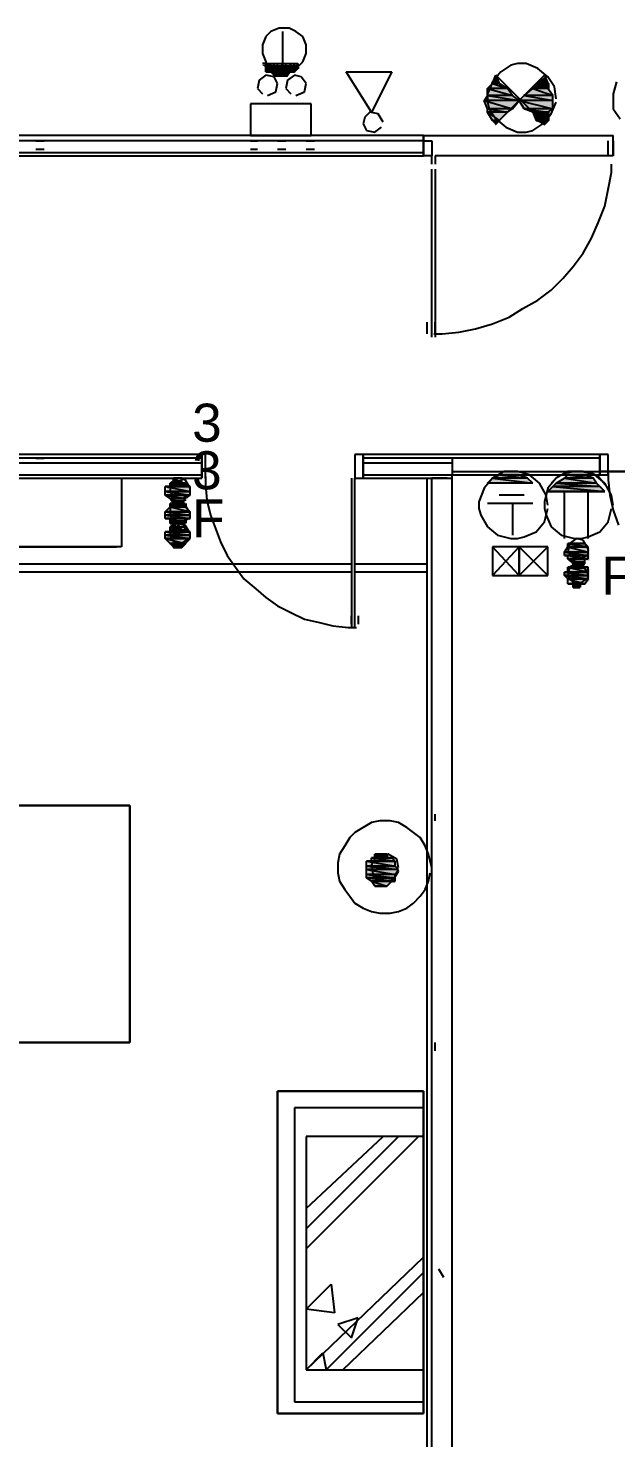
# Model space of a CAD drawing. Header units: millimetres. Extents: x 5 to 415, y 48 to 251.
# Drawn here: x 346.28 to 352.45, y 93.14 to 107.95 of the extents above; entities that cross this region are included whole.
import ezdxf

# ---------------------------------------------------------------- set-up
doc = ezdxf.new("R2010")
doc.units = ezdxf.units.MM
for name, color, linetype in [('H', 7, 'Continuous'), ('P', 7, 'Continuous'), ('T', 7, 'Continuous')]:
    doc.layers.add(name, color=color, linetype=linetype)

msp = doc.modelspace()

# ---------------------------------------------------------------- hatches: boundary and pattern name
at = {"layer": 'H', "linetype": 'Continuous'}
for points in [[(348.791, 107.527), (348.738, 107.562), (348.791, 107.562), (348.791, 107.527)], [(348.791, 107.491), (348.791, 107.562), (348.827, 107.562), (348.827, 107.491), (348.791, 107.491)], [(348.827, 107.491), (348.827, 107.562), (348.862, 107.562), (348.862, 107.438), (348.827, 107.491)], [(348.862, 107.438), (348.862, 107.562), (348.915, 107.562), (348.915, 107.438), (348.862, 107.438)], [(348.915, 107.438), (348.915, 107.562), (348.95, 107.562), (348.95, 107.438), (348.915, 107.438)], [(348.95, 107.438), (348.95, 107.562), (349.003, 107.562), (349.003, 107.438), (348.95, 107.438)], [(349.003, 107.438), (349.003, 107.562), (349.038, 107.562), (349.038, 107.491), (349.003, 107.438)], [(349.038, 107.491), (349.038, 107.562), (349.074, 107.562), (349.074, 107.491), (349.038, 107.491)], [(349.074, 107.491), (349.074, 107.562), (349.127, 107.562), (349.127, 107.527), (349.074, 107.491)], [(351.12, 107.315), (351.155, 107.368), (351.243, 107.368), (351.331, 107.315), (351.12, 107.315)], [(351.155, 107.368), (351.19, 107.438), (351.243, 107.368), (351.155, 107.368)], [(351.578, 107.315), (351.614, 107.368), (351.755, 107.368), (351.755, 107.315), (351.578, 107.315)], [(351.614, 107.368), (351.702, 107.438), (351.755, 107.368), (351.614, 107.368)], [(351.067, 107.192), (351.12, 107.227), (351.367, 107.227), (351.455, 107.192), (351.067, 107.192)], [(351.12, 107.227), (351.12, 107.315), (351.331, 107.315), (351.367, 107.227), (351.12, 107.227)], [(351.455, 107.192), (351.49, 107.227), (351.79, 107.227), (351.79, 107.192), (351.455, 107.192)], [(351.49, 107.227), (351.578, 107.315), (351.755, 107.315), (351.79, 107.227), (351.49, 107.227)], [(351.12, 107.103), (351.067, 107.192), (351.455, 107.192), (351.367, 107.103), (351.12, 107.103)], [(351.12, 107.068), (351.12, 107.103), (351.367, 107.103), (351.331, 107.068), (351.12, 107.068)], [(351.155, 106.98), (351.12, 107.068), (351.331, 107.068), (351.243, 106.98), (351.155, 106.98)], [(351.49, 107.103), (351.455, 107.192), (351.79, 107.192), (351.79, 107.103), (351.49, 107.103)], [(351.578, 107.068), (351.49, 107.103), (351.79, 107.103), (351.755, 107.068), (351.578, 107.068)], [(351.702, 106.927), (351.614, 106.98), (351.578, 107.068), (351.755, 106.98), (351.702, 106.927)], [(351.755, 106.98), (351.578, 107.068), (351.755, 107.068), (351.755, 106.98)], [(351.19, 106.927), (351.155, 106.98), (351.243, 106.98), (351.19, 106.927)], [(351.155, 103.205), (351.243, 103.258), (351.455, 103.258), (351.543, 103.205), (351.155, 103.205)], [(351.913, 103.205), (351.966, 103.258), (352.125, 103.258), (352.213, 103.205), (351.913, 103.205)], [(347.733, 103.082), (347.733, 103.135), (347.98, 103.135), (347.98, 103.082), (347.733, 103.082)], [(347.733, 103.046), (347.733, 103.082), (347.98, 103.082), (347.98, 103.046), (347.733, 103.046)], [(347.768, 103.135), (347.768, 103.17), (347.945, 103.17), (347.945, 103.135), (347.768, 103.135)], [(347.804, 103.17), (347.804, 103.205), (347.892, 103.205), (347.892, 103.17), (347.804, 103.17)], [(351.12, 103.17), (351.155, 103.205), (351.543, 103.205), (351.578, 103.17), (351.12, 103.17)], [(351.755, 103.082), (351.79, 103.135), (352.302, 103.135), (352.337, 103.082), (351.755, 103.082)], [(351.79, 103.135), (351.825, 103.17), (352.249, 103.17), (352.302, 103.135), (351.79, 103.135)], [(351.825, 103.17), (351.913, 103.205), (352.213, 103.205), (352.249, 103.17), (351.825, 103.17)], [(347.768, 102.993), (347.733, 103.046), (347.98, 103.046), (347.945, 102.993), (347.768, 102.993)], [(347.733, 102.87), (347.768, 102.923), (347.945, 102.923), (347.98, 102.87), (347.733, 102.87)], [(347.804, 102.958), (347.768, 102.993), (347.945, 102.993), (347.892, 102.958), (347.804, 102.958)], [(347.768, 102.923), (347.768, 102.958), (347.945, 102.958), (347.945, 102.923), (347.768, 102.923)], [(347.733, 102.835), (347.733, 102.87), (347.98, 102.87), (347.98, 102.835), (347.733, 102.835)], [(347.733, 102.782), (347.733, 102.835), (347.98, 102.835), (347.98, 102.782), (347.733, 102.782)], [(347.768, 102.747), (347.768, 102.782), (347.945, 102.782), (347.945, 102.747), (347.768, 102.747)], [(347.733, 102.623), (347.733, 102.658), (347.98, 102.658), (347.98, 102.623), (347.733, 102.623)], [(347.733, 102.57), (347.733, 102.623), (347.98, 102.623), (347.98, 102.57), (347.733, 102.57)], [(347.768, 102.658), (347.768, 102.694), (347.945, 102.694), (347.945, 102.658), (347.768, 102.658)], [(347.804, 102.694), (347.857, 102.747), (347.892, 102.694), (347.804, 102.694)], [(347.768, 102.535), (347.733, 102.57), (347.98, 102.57), (347.945, 102.535), (347.768, 102.535)], [(347.804, 102.482), (347.768, 102.535), (347.945, 102.535), (347.892, 102.482), (347.804, 102.482)], [(351.913, 102.447), (351.966, 102.482), (352.178, 102.482), (352.178, 102.447), (351.913, 102.447)], [(351.966, 102.482), (351.966, 102.535), (352.125, 102.535), (352.178, 102.482), (351.966, 102.482)], [(351.913, 102.411), (351.913, 102.447), (352.178, 102.447), (352.178, 102.411), (351.913, 102.411)], [(351.966, 102.358), (351.966, 102.411), (352.178, 102.411), (352.178, 102.358), (351.966, 102.358)], [(352.002, 102.323), (351.966, 102.358), (352.125, 102.358), (352.125, 102.323), (352.002, 102.323)], [(351.913, 102.2), (351.913, 102.235), (352.178, 102.235), (352.178, 102.2), (351.913, 102.2)], [(351.966, 102.147), (351.913, 102.2), (352.178, 102.2), (352.178, 102.147), (351.966, 102.147)], [(351.966, 102.235), (351.966, 102.27), (352.178, 102.27), (352.178, 102.235), (351.966, 102.235)], [(352.002, 102.27), (352.002, 102.323), (352.09, 102.323), (352.125, 102.27), (352.002, 102.27)], [(351.966, 102.112), (351.966, 102.147), (352.178, 102.147), (352.125, 102.112), (351.966, 102.112)], [(352.002, 102.076), (352.002, 102.112), (352.09, 102.112), (352.09, 102.076), (352.002, 102.076)], [(349.885, 99.183), (349.885, 99.236), (350.097, 99.236), (350.132, 99.183), (349.885, 99.183)], [(349.92, 99.236), (349.92, 99.272), (350.061, 99.272), (350.061, 99.236), (349.92, 99.236)], [(349.85, 99.148), (349.85, 99.183), (350.132, 99.183), (350.132, 99.148), (349.85, 99.148)], [(349.85, 99.095), (349.85, 99.148), (350.132, 99.148), (350.185, 99.095), (349.85, 99.095)], [(349.85, 99.06), (349.85, 99.095), (350.185, 99.095), (350.132, 99.06), (349.85, 99.06)], [(349.85, 99.025), (349.85, 99.06), (350.132, 99.06), (350.132, 99.025), (349.85, 99.025)], [(349.885, 98.972), (349.85, 99.025), (350.132, 99.025), (350.132, 98.972), (349.885, 98.972)], [(349.92, 98.937), (349.885, 98.972), (350.097, 98.972), (350.061, 98.937), (349.92, 98.937)]]:
    msp.add_hatch(color=256, dxfattribs=at).paths.add_polyline_path(points)

# ---------------------------------------------------------------- linework, layer by layer
at = {"layer": 'P'}
for points in [[(348.774, 107.862), (348.738, 107.774)], [(348.774, 107.862), (348.738, 107.774)], [(348.827, 107.915), (348.774, 107.862)], [(348.827, 107.915), (348.774, 107.862)], [(348.915, 107.95), (348.827, 107.915)], [(348.915, 107.95), (348.827, 107.915)], [(349.021, 107.95), (348.915, 107.95)], [(349.021, 107.95), (348.915, 107.95)], [(348.95, 107.915), (348.95, 107.456)], [(349.091, 107.915), (349.021, 107.95)], [(349.091, 107.915), (349.021, 107.95)], [(349.162, 107.862), (349.091, 107.915)], [(349.162, 107.862), (349.091, 107.915)], [(349.197, 107.774), (349.162, 107.862)], [(349.197, 107.774), (349.162, 107.862)], [(348.738, 107.774), (348.738, 107.685)], [(348.738, 107.774), (348.738, 107.685)], [(348.738, 107.685), (348.774, 107.597)], [(348.738, 107.685), (348.774, 107.597)], [(349.162, 107.597), (349.197, 107.685)], [(349.162, 107.597), (349.197, 107.685)], [(349.197, 107.685), (349.197, 107.774)], [(349.197, 107.685), (349.197, 107.774)], [(348.774, 107.58), (348.738, 107.58)], [(348.738, 107.58), (348.774, 107.58)], [(348.774, 107.597), (348.827, 107.527)], [(348.774, 107.597), (348.827, 107.527)], [(348.827, 107.58), (348.774, 107.491)], [(348.827, 107.58), (348.774, 107.491)], [(348.774, 107.491), (348.774, 107.58)], [(348.774, 107.58), (348.827, 107.58)], [(348.774, 107.491), (348.774, 107.58)], [(348.774, 107.58), (348.774, 107.491)], [(348.774, 107.527), (348.774, 107.527)], [(348.774, 107.527), (348.774, 107.527)], [(348.862, 107.58), (348.827, 107.491)], [(348.862, 107.58), (348.827, 107.491)], [(348.827, 107.491), (348.827, 107.58)], [(348.827, 107.58), (348.862, 107.58)], [(348.827, 107.491), (348.827, 107.58)], [(348.827, 107.527), (348.915, 107.491)], [(348.827, 107.527), (348.915, 107.491)], [(348.897, 107.58), (348.862, 107.456)], [(348.897, 107.58), (348.862, 107.456)], [(348.862, 107.456), (348.862, 107.58)], [(348.862, 107.58), (348.897, 107.58)], [(348.862, 107.456), (348.862, 107.58)], [(348.95, 107.58), (348.897, 107.456)], [(348.95, 107.58), (348.897, 107.456)], [(348.897, 107.456), (348.897, 107.58)], [(348.897, 107.58), (348.95, 107.58)], [(348.897, 107.456), (348.897, 107.58)], [(348.985, 107.58), (348.95, 107.456)], [(348.985, 107.58), (348.95, 107.456)], [(348.95, 107.456), (348.95, 107.58)], [(348.95, 107.58), (348.985, 107.58)], [(348.95, 107.456), (348.95, 107.58)], [(348.968, 107.491), (349.091, 107.527)], [(348.968, 107.491), (349.091, 107.527)], [(349.038, 107.58), (348.985, 107.456)], [(349.038, 107.58), (348.985, 107.456)], [(348.985, 107.456), (348.985, 107.58)], [(348.985, 107.58), (349.038, 107.58)], [(348.985, 107.456), (348.985, 107.58)], [(349.074, 107.58), (349.038, 107.491)], [(349.074, 107.58), (349.038, 107.491)], [(349.038, 107.491), (349.038, 107.58)], [(349.038, 107.58), (349.074, 107.58)], [(349.038, 107.491), (349.038, 107.58)], [(349.109, 107.58), (349.074, 107.491)], [(349.074, 107.491), (349.074, 107.58)], [(349.074, 107.58), (349.109, 107.58)], [(349.074, 107.491), (349.074, 107.58)], [(349.109, 107.527), (349.074, 107.491)], [(349.074, 107.491), (349.109, 107.527)], [(349.091, 107.527), (349.162, 107.597)], [(349.091, 107.527), (349.162, 107.597)], [(349.109, 107.58), (349.109, 107.58)], [(349.109, 107.58), (349.109, 107.58)], [(349.109, 107.58), (349.109, 107.527)], [(349.109, 107.527), (349.109, 107.58)], [(349.109, 107.527), (349.109, 107.58)], [(349.109, 107.58), (349.109, 107.527)], [(351.349, 107.562), (351.243, 107.491)], [(351.42, 107.58), (351.349, 107.562)], [(351.508, 107.58), (351.42, 107.58)], [(351.631, 107.527), (351.508, 107.58)], [(351.737, 107.438), (351.631, 107.527)], [(348.703, 107.403), (348.686, 107.315)], [(348.774, 107.456), (348.703, 107.403)], [(348.774, 107.491), (348.827, 107.491)], [(348.862, 107.438), (348.774, 107.456)], [(348.827, 107.491), (348.862, 107.456)], [(348.862, 107.456), (348.897, 107.456)], [(348.897, 107.368), (348.862, 107.438)], [(348.88, 107.28), (348.897, 107.368)], [(348.897, 107.456), (348.95, 107.456)], [(348.95, 107.456), (348.985, 107.456)], [(348.985, 107.456), (349.038, 107.491)], [(349.003, 107.403), (348.985, 107.315)], [(349.074, 107.456), (349.003, 107.403)], [(349.038, 107.491), (349.074, 107.491)], [(349.144, 107.438), (349.074, 107.456)], [(349.197, 107.368), (349.144, 107.438)], [(349.179, 107.28), (349.197, 107.368)], [(349.885, 107.068), (349.62, 107.491)], [(349.62, 107.491), (350.097, 107.491)], [(350.097, 107.491), (349.885, 107.068)], [(351.155, 107.386), (351.102, 107.262)], [(351.102, 107.315), (351.155, 107.368)], [(351.243, 107.491), (351.155, 107.386)], [(351.155, 107.368), (351.19, 107.456)], [(351.226, 107.368), (351.155, 107.368)], [(351.226, 107.368), (351.155, 107.368)], [(351.155, 107.368), (351.314, 107.315)], [(351.155, 107.368), (351.314, 107.315)], [(351.702, 106.945), (351.19, 107.456)], [(351.19, 106.945), (351.702, 107.456)], [(351.19, 107.456), (351.226, 107.368)], [(351.314, 107.315), (351.226, 107.368)], [(351.578, 107.315), (351.614, 107.368)], [(351.614, 107.368), (351.702, 107.456)], [(351.737, 107.368), (351.614, 107.368)], [(351.737, 107.368), (351.614, 107.368)], [(351.614, 107.368), (351.737, 107.315)], [(351.614, 107.368), (351.737, 107.315)], [(351.702, 107.456), (351.737, 107.368)], [(351.808, 107.333), (351.737, 107.438)], [(351.737, 107.315), (351.737, 107.368)], [(352.46, 107.386), (352.425, 107.262)], [(352.46, 107.386), (352.425, 107.262)], [(348.686, 107.315), (348.738, 107.262)], [(348.791, 107.244), (348.88, 107.28)], [(348.985, 107.315), (349.038, 107.262)], [(349.091, 107.244), (349.179, 107.28)], [(351.067, 107.192), (351.102, 107.244)], [(351.314, 107.315), (351.102, 107.315)], [(351.314, 107.315), (351.102, 107.315)], [(351.102, 107.315), (351.367, 107.244)], [(351.102, 107.315), (351.367, 107.244)], [(351.102, 107.244), (351.102, 107.315)], [(351.102, 107.262), (351.102, 107.174)], [(351.367, 107.244), (351.102, 107.244)], [(351.367, 107.244), (351.102, 107.244)], [(351.102, 107.244), (351.437, 107.192)], [(351.102, 107.244), (351.437, 107.192)], [(351.367, 107.244), (351.314, 107.315)], [(351.437, 107.192), (351.367, 107.244)], [(351.437, 107.192), (351.49, 107.244)], [(351.49, 107.244), (351.578, 107.315)], [(351.79, 107.244), (351.49, 107.244)], [(351.79, 107.244), (351.49, 107.244)], [(351.49, 107.244), (351.79, 107.192)], [(351.49, 107.244), (351.79, 107.192)], [(351.737, 107.315), (351.578, 107.315)], [(351.737, 107.315), (351.578, 107.315)], [(351.578, 107.315), (351.79, 107.244)], [(351.578, 107.315), (351.79, 107.244)], [(351.79, 107.244), (351.737, 107.315)], [(351.79, 107.192), (351.79, 107.244)], [(351.825, 107.209), (351.808, 107.333)], [(352.425, 107.262), (352.425, 107.174)], [(352.425, 107.262), (352.425, 107.174)], [(349.25, 107.156), (348.615, 107.156)], [(348.615, 107.156), (348.615, 106.821)], [(349.25, 106.821), (349.25, 107.156)], [(349.867, 107.068), (349.814, 107.015)], [(349.956, 107.05), (349.867, 107.068)], [(351.437, 107.192), (351.067, 107.192)], [(351.437, 107.192), (351.067, 107.192)], [(351.067, 107.192), (351.367, 107.103)], [(351.067, 107.192), (351.367, 107.103)], [(351.102, 107.103), (351.067, 107.192)], [(351.102, 107.174), (351.12, 107.103)], [(351.367, 107.103), (351.102, 107.103)], [(351.367, 107.103), (351.102, 107.103)], [(351.102, 107.103), (351.314, 107.068)], [(351.102, 107.103), (351.314, 107.068)], [(351.102, 107.068), (351.102, 107.103)], [(351.314, 107.068), (351.102, 107.068)], [(351.314, 107.068), (351.102, 107.068)], [(351.102, 107.068), (351.226, 106.98)], [(351.102, 107.068), (351.226, 106.98)], [(351.155, 106.98), (351.102, 107.068)], [(351.12, 107.103), (351.19, 106.998)], [(351.226, 106.98), (351.314, 107.068)], [(351.314, 107.068), (351.367, 107.103)], [(351.367, 107.103), (351.437, 107.192)], [(351.79, 107.192), (351.437, 107.192)], [(351.79, 107.192), (351.437, 107.192)], [(351.437, 107.192), (351.79, 107.103)], [(351.437, 107.192), (351.79, 107.103)], [(351.49, 107.103), (351.437, 107.192)], [(351.79, 107.103), (351.49, 107.103)], [(351.79, 107.103), (351.49, 107.103)], [(351.49, 107.103), (351.737, 107.068)], [(351.49, 107.103), (351.737, 107.068)], [(351.578, 107.068), (351.49, 107.103)], [(351.737, 107.068), (351.578, 107.068)], [(351.578, 107.068), (351.614, 106.98)], [(351.737, 106.98), (351.578, 107.068)], [(351.578, 107.068), (351.737, 107.068)], [(351.737, 106.98), (351.578, 107.068)], [(351.737, 107.068), (351.79, 107.103)], [(351.737, 107.068), (351.737, 106.98)], [(351.772, 107.05), (351.825, 107.174)], [(351.79, 107.103), (351.79, 107.192)], [(352.425, 107.174), (352.425, 107.103)], [(352.425, 107.174), (352.425, 107.103)], [(352.425, 107.103), (352.496, 106.998)], [(352.425, 107.103), (352.496, 106.998)], [(349.814, 107.015), (349.797, 106.945)], [(349.797, 106.945), (349.832, 106.874)], [(350.008, 106.962), (349.956, 107.05)], [(351.155, 106.98), (351.226, 106.98)], [(351.19, 106.945), (351.155, 106.98)], [(351.226, 106.98), (351.155, 106.98)], [(351.19, 106.998), (351.296, 106.909)], [(351.226, 106.98), (351.19, 106.945)], [(351.578, 106.874), (351.684, 106.945)], [(351.614, 106.98), (351.737, 106.98)], [(351.614, 106.98), (351.737, 106.98)], [(351.702, 106.945), (351.614, 106.98)], [(351.684, 106.945), (351.772, 107.05)], [(351.737, 106.98), (351.702, 106.945)], [(350.432, 106.821), (308.61, 106.821)], [(350.432, 106.821), (308.61, 106.821)], [(350.432, 106.768), (308.61, 106.768)], [(346.357, 106.768), (346.445, 106.768)], [(348.615, 106.821), (349.25, 106.821)], [(348.615, 106.768), (348.686, 106.768)], [(348.897, 106.768), (348.985, 106.768)], [(349.197, 106.768), (349.285, 106.768)], [(349.832, 106.874), (349.92, 106.856)], [(349.92, 106.856), (349.991, 106.909)], [(350.432, 106.609), (350.432, 106.821)], [(350.432, 106.821), (350.432, 106.609)], [(350.432, 106.821), (350.432, 106.609)], [(350.432, 106.609), (350.432, 106.821)], [(350.432, 106.821), (350.432, 106.609)], [(350.432, 106.609), (350.432, 106.821)], [(350.432, 106.821), (350.432, 106.609)], [(350.432, 106.609), (350.432, 106.821)], [(350.432, 106.821), (352.425, 106.821)], [(350.432, 106.609), (350.432, 106.768)], [(350.432, 106.768), (350.52, 106.768)], [(350.52, 106.768), (350.52, 106.609)], [(351.296, 106.909), (351.42, 106.856)], [(351.42, 106.856), (351.508, 106.856)], [(351.508, 106.856), (351.578, 106.874)], [(352.372, 106.609), (352.372, 106.768)], [(352.425, 106.609), (352.425, 106.821)], [(352.425, 106.768), (352.425, 106.609)], [(308.61, 106.645), (350.432, 106.645)], [(346.357, 106.68), (346.445, 106.68)], [(348.615, 106.68), (348.686, 106.68)], [(348.897, 106.68), (348.985, 106.68)], [(349.197, 106.68), (349.285, 106.68)], [(308.61, 106.609), (350.432, 106.609)], [(308.61, 106.609), (350.432, 106.609)], [(346.357, 106.609), (346.445, 106.609)], [(348.615, 106.609), (348.686, 106.609)], [(348.897, 106.609), (348.985, 106.609)], [(349.197, 106.609), (349.285, 106.609)], [(350.52, 106.609), (350.432, 106.609)], [(350.52, 106.609), (350.432, 106.609)], [(350.52, 106.521), (350.52, 106.609)], [(350.52, 106.521), (350.52, 106.609)], [(352.425, 106.609), (350.555, 106.609)], [(350.555, 106.609), (350.555, 106.521)], [(350.555, 106.609), (350.555, 106.521)], [(352.407, 106.433), (352.407, 106.521)], [(350.52, 104.704), (350.52, 106.468)], [(350.52, 104.704), (350.52, 106.468)], [(350.555, 106.468), (350.555, 104.704)], [(350.555, 106.468), (350.555, 104.704)], [(352.372, 106.257), (352.407, 106.433)], [(352.337, 106.08), (352.372, 106.257)], [(352.266, 105.904), (352.337, 106.08)], [(352.196, 105.745), (352.266, 105.904)], [(352.108, 105.586), (352.196, 105.745)], [(352.002, 105.445), (352.108, 105.586)], [(351.896, 105.322), (352.002, 105.445)], [(351.772, 105.198), (351.896, 105.322)], [(351.631, 105.093), (351.772, 105.198)], [(351.331, 104.916), (351.473, 105.004)], [(351.473, 105.004), (351.631, 105.093)], [(350.467, 104.863), (350.467, 104.74)], [(350.52, 104.74), (350.52, 104.863)], [(350.555, 104.863), (350.555, 104.74)], [(350.555, 104.74), (350.555, 104.863)], [(350.979, 104.793), (351.155, 104.846)], [(351.155, 104.846), (351.331, 104.916)], [(350.538, 104.74), (350.626, 104.74)], [(350.626, 104.74), (350.802, 104.757)], [(350.802, 104.757), (350.979, 104.793)], [(348.103, 103.47), (342.089, 103.47)], [(348.103, 103.434), (342.089, 103.434)], [(348.103, 103.382), (342.089, 103.382)], [(346.357, 103.434), (346.445, 103.434)], [(348.103, 103.47), (348.103, 103.223)], [(348.103, 103.223), (348.103, 103.47)], [(348.103, 103.434), (348.103, 103.223)], [(348.103, 103.223), (348.103, 103.434)], [(348.103, 103.434), (348.103, 103.223)], [(348.103, 103.223), (348.103, 103.434)], [(348.103, 103.434), (348.103, 103.223)], [(348.103, 103.434), (348.103, 103.223)], [(348.103, 103.434), (348.103, 103.223)], [(348.139, 103.223), (348.139, 103.47)], [(349.797, 103.47), (349.709, 103.47)], [(349.709, 103.47), (349.709, 103.223)], [(352.284, 103.47), (349.797, 103.47)], [(349.797, 103.223), (349.797, 103.47)], [(349.797, 103.47), (349.797, 103.223)], [(350.732, 103.434), (349.797, 103.434)], [(349.797, 103.223), (349.797, 103.434)], [(349.797, 103.434), (349.797, 103.223)], [(349.797, 103.434), (349.797, 103.223)], [(349.797, 103.223), (349.797, 103.434)], [(349.797, 103.434), (349.797, 103.223)], [(349.797, 103.223), (349.797, 103.434)], [(349.797, 103.223), (349.797, 103.434)], [(350.732, 103.382), (349.797, 103.382)], [(350.732, 103.434), (350.732, 103.258)], [(352.284, 103.434), (350.732, 103.434)], [(352.372, 103.47), (352.284, 103.47)], [(352.284, 103.47), (352.284, 103.258)], [(352.284, 103.258), (352.284, 103.47)], [(352.284, 103.434), (352.284, 103.293)], [(352.284, 103.293), (352.284, 103.434)], [(352.284, 103.434), (352.284, 103.293)], [(352.284, 103.293), (352.284, 103.434)], [(352.284, 103.434), (352.284, 103.293)], [(352.284, 103.434), (352.284, 103.293)], [(352.284, 103.434), (352.284, 103.293)], [(352.372, 103.258), (352.372, 103.47)], [(342.089, 103.258), (348.103, 103.258)], [(342.089, 103.223), (348.103, 103.223)], [(342.089, 103.223), (348.103, 103.223)], [(342.089, 103.223), (347.257, 103.223)], [(347.257, 103.223), (347.257, 102.5)], [(347.839, 103.223), (347.768, 103.17)], [(347.839, 103.223), (347.804, 103.223)], [(347.804, 103.223), (347.839, 103.223)], [(347.892, 103.223), (347.804, 103.223)], [(347.804, 103.223), (347.892, 103.17)], [(347.804, 103.223), (347.892, 103.17)], [(347.804, 103.17), (347.804, 103.223)], [(347.927, 103.205), (347.839, 103.223)], [(347.892, 103.223), (347.892, 103.223)], [(347.892, 103.223), (347.892, 103.223)], [(347.892, 103.17), (347.892, 103.223)], [(348.139, 103.24), (348.139, 103.152)], [(349.673, 103.223), (349.673, 101.653)], [(349.673, 103.223), (349.673, 101.653)], [(349.709, 103.223), (349.797, 103.223)], [(349.709, 101.653), (349.709, 103.223)], [(349.709, 101.653), (349.709, 103.223)], [(349.797, 103.258), (350.732, 103.258)], [(349.797, 103.223), (350.732, 103.223)], [(349.797, 103.223), (350.732, 103.223)], [(350.467, 103.223), (350.467, 71.684)], [(350.679, 103.223), (350.52, 103.223)], [(350.52, 79.34), (350.52, 103.223)], [(350.52, 71.684), (350.52, 103.223)], [(350.732, 103.293), (352.284, 103.293)], [(350.732, 71.684), (350.732, 103.258)], [(350.732, 103.258), (352.284, 103.258)], [(350.732, 71.684), (350.732, 103.223)], [(351.155, 103.223), (351.067, 103.117)], [(351.102, 103.17), (351.155, 103.223)], [(351.278, 103.293), (351.155, 103.223)], [(351.155, 103.223), (351.226, 103.258)], [(351.525, 103.223), (351.155, 103.223)], [(351.525, 103.223), (351.155, 103.223)], [(351.155, 103.223), (351.578, 103.17)], [(351.155, 103.223), (351.578, 103.17)], [(351.437, 103.258), (351.226, 103.258)], [(351.226, 103.258), (351.278, 103.258)], [(351.437, 103.258), (351.226, 103.258)], [(351.226, 103.258), (351.525, 103.223)], [(351.226, 103.258), (351.525, 103.223)], [(351.349, 103.293), (351.278, 103.293)], [(351.367, 103.258), (351.278, 103.258)], [(351.278, 103.258), (351.367, 103.258)], [(351.402, 103.258), (351.278, 103.258)], [(351.278, 103.258), (351.437, 103.258)], [(351.278, 103.258), (351.437, 103.258)], [(351.42, 103.293), (351.349, 103.293)], [(351.437, 103.258), (351.402, 103.258)], [(351.543, 103.258), (351.42, 103.293)], [(351.525, 103.223), (351.437, 103.258)], [(351.578, 103.17), (351.525, 103.223)], [(351.649, 103.17), (351.543, 103.258)], [(351.825, 103.223), (351.737, 103.117)], [(351.825, 103.223), (351.737, 103.117)], [(351.843, 103.24), (351.772, 103.17)], [(351.949, 103.293), (351.825, 103.223)], [(351.949, 103.293), (351.825, 103.223)], [(351.825, 103.17), (351.913, 103.223)], [(351.931, 103.276), (351.843, 103.24)], [(351.913, 103.223), (351.949, 103.258)], [(352.213, 103.223), (351.913, 103.223)], [(352.213, 103.223), (351.913, 103.223)], [(351.913, 103.223), (352.249, 103.17)], [(351.913, 103.223), (352.249, 103.17)], [(352.019, 103.293), (351.931, 103.276)], [(352.019, 103.293), (351.949, 103.293)], [(352.019, 103.293), (351.949, 103.293)], [(352.125, 103.258), (351.949, 103.258)], [(351.949, 103.258), (352.002, 103.258)], [(352.125, 103.258), (351.949, 103.258)], [(351.949, 103.258), (352.213, 103.223)], [(351.949, 103.258), (352.213, 103.223)], [(352.072, 103.258), (352.002, 103.258)], [(352.002, 103.258), (352.125, 103.258)], [(352.002, 103.258), (352.125, 103.258)], [(352.09, 103.293), (352.019, 103.293)], [(352.09, 103.293), (352.019, 103.293)], [(352.108, 103.293), (352.019, 103.293)], [(352.125, 103.258), (352.072, 103.258)], [(352.231, 103.258), (352.09, 103.293)], [(352.231, 103.258), (352.09, 103.293)], [(352.196, 103.276), (352.108, 103.293)], [(352.213, 103.223), (352.125, 103.258)], [(352.266, 103.24), (352.196, 103.276)], [(352.249, 103.17), (352.213, 103.223)], [(352.337, 103.17), (352.231, 103.258)], [(352.337, 103.17), (352.231, 103.258)], [(352.354, 103.135), (352.266, 103.24)], [(353.977, 103.293), (352.284, 103.293)], [(352.284, 103.293), (353.977, 103.293)], [(352.284, 103.258), (352.372, 103.258)], [(352.372, 103.276), (352.372, 103.205)], [(347.98, 103.135), (347.715, 103.135)], [(347.715, 103.135), (347.768, 103.135)], [(347.98, 103.135), (347.715, 103.135)], [(347.715, 103.135), (347.98, 103.082)], [(347.715, 103.135), (347.98, 103.082)], [(347.715, 103.082), (347.715, 103.135)], [(347.98, 103.082), (347.715, 103.082)], [(347.98, 103.082), (347.715, 103.082)], [(347.715, 103.082), (347.98, 103.082)], [(347.715, 103.082), (347.98, 103.082)], [(347.98, 103.082), (347.715, 103.082)], [(347.98, 103.082), (347.715, 103.082)], [(347.715, 103.082), (347.98, 103.046)], [(347.715, 103.082), (347.98, 103.046)], [(347.715, 103.046), (347.715, 103.082)], [(347.768, 103.17), (347.768, 103.082)], [(347.927, 103.17), (347.768, 103.17)], [(347.768, 103.17), (347.804, 103.17)], [(347.927, 103.17), (347.768, 103.17)], [(347.768, 103.17), (347.927, 103.17)], [(347.768, 103.17), (347.927, 103.17)], [(347.927, 103.17), (347.768, 103.17)], [(347.927, 103.17), (347.768, 103.17)], [(347.768, 103.17), (347.927, 103.135)], [(347.768, 103.17), (347.927, 103.135)], [(347.768, 103.135), (347.768, 103.17)], [(347.927, 103.135), (347.768, 103.135)], [(347.927, 103.135), (347.768, 103.135)], [(347.768, 103.135), (347.98, 103.135)], [(347.768, 103.135), (347.98, 103.135)], [(347.768, 103.082), (347.804, 103.029)], [(347.892, 103.17), (347.804, 103.17)], [(347.892, 103.17), (347.804, 103.17)], [(347.804, 103.17), (347.927, 103.17)], [(347.804, 103.17), (347.927, 103.17)], [(347.927, 103.17), (347.892, 103.17)], [(347.98, 103.117), (347.927, 103.205)], [(347.927, 103.17), (347.927, 103.17)], [(347.927, 103.17), (347.927, 103.17)], [(347.927, 103.135), (347.927, 103.17)], [(347.98, 103.135), (347.927, 103.135)], [(347.98, 103.082), (347.98, 103.135)], [(347.98, 103.082), (347.98, 103.082)], [(347.98, 103.082), (347.98, 103.082)], [(347.98, 103.046), (347.98, 103.082)], [(348.139, 103.152), (348.156, 102.993)], [(351.067, 103.117), (351.014, 102.976)], [(351.578, 103.17), (351.102, 103.17)], [(351.578, 103.17), (351.102, 103.17)], [(351.719, 103.046), (351.649, 103.17)], [(351.737, 103.117), (351.702, 102.976)], [(351.737, 103.117), (351.702, 102.976)], [(351.737, 103.082), (351.79, 103.135)], [(352.337, 103.082), (351.737, 103.082)], [(351.737, 103.082), (352.337, 103.082)], [(351.79, 103.135), (351.825, 103.17)], [(352.284, 103.135), (351.79, 103.135)], [(352.284, 103.135), (351.79, 103.135)], [(351.79, 103.135), (352.337, 103.082)], [(351.79, 103.135), (352.337, 103.082)], [(352.249, 103.17), (351.825, 103.17)], [(352.249, 103.17), (351.825, 103.17)], [(351.825, 103.17), (352.284, 103.135)], [(351.825, 103.17), (352.284, 103.135)], [(351.913, 102.588), (351.913, 103.082)], [(352.16, 102.588), (352.16, 103.082)], [(352.284, 103.135), (352.249, 103.17)], [(352.337, 103.082), (352.284, 103.135)], [(352.407, 103.046), (352.337, 103.17)], [(352.407, 103.046), (352.337, 103.17)], [(352.372, 103.205), (352.39, 103.046)], [(347.98, 103.046), (347.715, 103.046)], [(347.98, 103.046), (347.715, 103.046)], [(347.715, 103.046), (347.98, 103.046)], [(347.715, 103.046), (347.98, 103.046)], [(347.98, 103.046), (347.715, 103.046)], [(347.98, 103.046), (347.715, 103.046)], [(347.715, 103.046), (347.927, 103.011)], [(347.715, 103.046), (347.927, 103.011)], [(347.768, 103.011), (347.715, 103.046)], [(347.715, 102.87), (347.768, 102.923)], [(347.927, 103.011), (347.768, 103.011)], [(347.927, 103.011), (347.768, 103.011)], [(347.768, 103.011), (347.927, 103.011)], [(347.768, 103.011), (347.927, 103.011)], [(347.927, 103.011), (347.768, 103.011)], [(347.927, 103.011), (347.768, 103.011)], [(347.768, 103.011), (347.927, 103.011)], [(347.927, 103.011), (347.768, 103.011)], [(347.768, 103.011), (347.927, 103.011)], [(347.927, 103.011), (347.768, 103.011)], [(347.768, 103.011), (347.892, 102.958)], [(347.768, 103.011), (347.892, 102.958)], [(347.804, 102.958), (347.768, 103.011)], [(347.839, 102.958), (347.768, 102.923)], [(347.927, 102.958), (347.768, 102.958)], [(347.768, 102.958), (347.804, 102.958)], [(347.927, 102.958), (347.768, 102.958)], [(347.768, 102.958), (347.927, 102.923)], [(347.768, 102.958), (347.927, 102.923)], [(347.768, 102.923), (347.768, 102.958)], [(347.768, 102.923), (347.768, 102.835)], [(347.927, 102.923), (347.768, 102.923)], [(347.927, 102.923), (347.768, 102.923)], [(347.768, 102.923), (347.927, 102.923)], [(347.768, 102.923), (347.927, 102.923)], [(347.927, 102.923), (347.768, 102.923)], [(347.927, 102.923), (347.768, 102.923)], [(347.768, 102.923), (347.98, 102.87)], [(347.768, 102.923), (347.98, 102.87)], [(347.804, 103.029), (347.892, 103.011)], [(347.892, 102.958), (347.804, 102.958)], [(347.892, 102.958), (347.804, 102.958)], [(347.804, 102.958), (347.892, 102.958)], [(347.804, 102.958), (347.892, 102.958)], [(347.892, 102.958), (347.804, 102.958)], [(347.839, 102.958), (347.804, 102.958)], [(347.804, 102.958), (347.839, 102.958)], [(347.839, 102.958), (347.804, 102.958)], [(347.804, 102.958), (347.839, 102.958)], [(347.892, 102.958), (347.804, 102.958)], [(347.804, 102.958), (347.892, 102.958)], [(347.804, 102.958), (347.892, 102.958)], [(347.892, 102.958), (347.804, 102.958)], [(347.892, 102.958), (347.804, 102.958)], [(347.804, 102.958), (347.927, 102.958)], [(347.804, 102.958), (347.927, 102.958)], [(347.839, 102.958), (347.892, 102.958)], [(347.892, 102.958), (347.839, 102.958)], [(347.927, 102.941), (347.839, 102.958)], [(347.892, 103.011), (347.962, 103.046)], [(347.892, 102.958), (347.927, 103.011)], [(347.892, 102.958), (347.892, 102.958)], [(347.892, 102.958), (347.892, 102.958)], [(347.892, 102.958), (347.892, 102.958)], [(347.892, 102.958), (347.892, 102.958)], [(347.892, 102.958), (347.892, 102.958)], [(347.892, 102.958), (347.892, 102.958)], [(347.927, 102.958), (347.892, 102.958)], [(347.927, 103.011), (347.98, 103.046)], [(347.927, 103.011), (347.927, 103.011)], [(347.927, 103.011), (347.927, 103.011)], [(347.927, 103.011), (347.927, 103.011)], [(347.927, 102.923), (347.927, 102.958)], [(347.98, 102.852), (347.927, 102.941)], [(347.927, 102.923), (347.927, 102.923)], [(347.927, 102.923), (347.927, 102.923)], [(347.98, 102.87), (347.927, 102.923)], [(347.98, 103.046), (347.98, 103.046)], [(347.98, 103.046), (347.98, 103.046)], [(348.156, 102.993), (348.192, 102.835)], [(351.014, 102.976), (351.014, 102.905)], [(351.578, 102.958), (351.102, 102.958)], [(351.49, 103.046), (351.226, 103.046)], [(351.367, 102.958), (351.367, 102.623)], [(351.702, 102.976), (351.702, 102.905)], [(351.702, 102.976), (351.702, 102.905)], [(351.737, 102.941), (351.719, 103.046)], [(352.39, 103.046), (352.425, 102.888)], [(352.425, 102.941), (352.407, 103.046)], [(352.425, 102.941), (352.407, 103.046)], [(347.98, 102.87), (347.715, 102.87)], [(347.98, 102.87), (347.715, 102.87)], [(347.715, 102.87), (347.98, 102.87)], [(347.715, 102.87), (347.98, 102.87)], [(347.98, 102.87), (347.715, 102.87)], [(347.98, 102.87), (347.715, 102.87)], [(347.715, 102.87), (347.98, 102.835)], [(347.715, 102.87), (347.98, 102.835)], [(347.715, 102.835), (347.715, 102.87)], [(347.98, 102.835), (347.715, 102.835)], [(347.98, 102.835), (347.715, 102.835)], [(347.715, 102.835), (347.98, 102.835)], [(347.715, 102.835), (347.98, 102.835)], [(347.98, 102.835), (347.715, 102.835)], [(347.98, 102.835), (347.715, 102.835)], [(347.715, 102.835), (347.98, 102.799)], [(347.715, 102.835), (347.98, 102.799)], [(347.715, 102.799), (347.715, 102.835)], [(347.98, 102.799), (347.715, 102.799)], [(347.98, 102.799), (347.715, 102.799)], [(347.715, 102.799), (347.927, 102.799)], [(347.715, 102.799), (347.927, 102.799)], [(347.768, 102.799), (347.715, 102.799)], [(347.768, 102.835), (347.804, 102.764)], [(347.927, 102.799), (347.768, 102.799)], [(347.927, 102.799), (347.768, 102.799)], [(347.768, 102.799), (347.927, 102.747)], [(347.768, 102.799), (347.927, 102.747)], [(347.768, 102.747), (347.768, 102.799)], [(347.892, 102.747), (347.962, 102.799)], [(347.927, 102.799), (347.98, 102.799)], [(347.927, 102.747), (347.927, 102.799)], [(347.98, 102.87), (347.98, 102.87)], [(347.98, 102.87), (347.98, 102.87)], [(347.98, 102.835), (347.98, 102.87)], [(347.98, 102.835), (347.98, 102.835)], [(347.98, 102.835), (347.98, 102.835)], [(347.98, 102.799), (347.98, 102.835)], [(348.192, 102.835), (348.245, 102.694)], [(351.014, 102.905), (351.032, 102.835)], [(351.032, 102.835), (351.102, 102.711)], [(351.702, 102.905), (351.719, 102.835)], [(351.702, 102.905), (351.719, 102.835)], [(351.702, 102.764), (351.737, 102.905)], [(351.719, 102.835), (351.772, 102.711)], [(351.719, 102.835), (351.772, 102.711)], [(352.372, 102.764), (352.407, 102.905)], [(352.372, 102.764), (352.407, 102.905)], [(352.425, 102.888), (352.478, 102.729)], [(347.98, 102.658), (347.715, 102.658)], [(347.715, 102.658), (347.768, 102.658)], [(347.98, 102.658), (347.715, 102.658)], [(347.715, 102.658), (347.98, 102.623)], [(347.715, 102.658), (347.98, 102.623)], [(347.715, 102.623), (347.715, 102.658)], [(347.98, 102.623), (347.715, 102.623)], [(347.98, 102.623), (347.715, 102.623)], [(347.715, 102.623), (347.98, 102.623)], [(347.715, 102.623), (347.98, 102.623)], [(347.98, 102.623), (347.715, 102.623)], [(347.98, 102.623), (347.715, 102.623)], [(347.715, 102.623), (347.98, 102.588)], [(347.715, 102.623), (347.98, 102.588)], [(347.715, 102.588), (347.715, 102.623)], [(347.927, 102.747), (347.768, 102.747)], [(347.927, 102.747), (347.768, 102.747)], [(347.768, 102.747), (347.927, 102.747)], [(347.768, 102.747), (347.927, 102.747)], [(347.927, 102.747), (347.768, 102.747)], [(347.927, 102.747), (347.768, 102.747)], [(347.768, 102.747), (347.892, 102.747)], [(347.768, 102.747), (347.892, 102.747)], [(347.804, 102.747), (347.768, 102.747)], [(347.839, 102.747), (347.768, 102.711)], [(347.768, 102.711), (347.768, 102.623)], [(347.927, 102.711), (347.768, 102.711)], [(347.768, 102.711), (347.804, 102.711)], [(347.927, 102.711), (347.768, 102.711)], [(347.768, 102.711), (347.927, 102.711)], [(347.768, 102.711), (347.927, 102.711)], [(347.927, 102.711), (347.768, 102.711)], [(347.927, 102.711), (347.768, 102.711)], [(347.768, 102.711), (347.927, 102.658)], [(347.768, 102.711), (347.927, 102.658)], [(347.768, 102.658), (347.768, 102.711)], [(347.927, 102.658), (347.768, 102.658)], [(347.927, 102.658), (347.768, 102.658)], [(347.768, 102.658), (347.98, 102.658)], [(347.768, 102.658), (347.98, 102.658)], [(347.768, 102.623), (347.804, 102.553)], [(347.804, 102.764), (347.892, 102.747)], [(347.892, 102.747), (347.804, 102.747)], [(347.892, 102.747), (347.804, 102.747)], [(347.804, 102.747), (347.892, 102.747)], [(347.804, 102.747), (347.892, 102.747)], [(347.892, 102.747), (347.804, 102.747)], [(347.839, 102.747), (347.804, 102.747)], [(347.804, 102.747), (347.839, 102.747)], [(347.839, 102.747), (347.804, 102.711)], [(347.804, 102.711), (347.839, 102.747)], [(347.892, 102.711), (347.804, 102.711)], [(347.804, 102.711), (347.892, 102.711)], [(347.804, 102.711), (347.892, 102.711)], [(347.892, 102.711), (347.804, 102.711)], [(347.892, 102.711), (347.804, 102.711)], [(347.804, 102.711), (347.927, 102.711)], [(347.804, 102.711), (347.927, 102.711)], [(347.839, 102.747), (347.892, 102.747)], [(347.892, 102.747), (347.839, 102.747)], [(347.927, 102.729), (347.839, 102.747)], [(347.892, 102.747), (347.927, 102.747)], [(347.892, 102.747), (347.892, 102.747)], [(347.892, 102.747), (347.892, 102.747)], [(347.892, 102.711), (347.892, 102.711)], [(347.892, 102.711), (347.892, 102.711)], [(347.892, 102.711), (347.892, 102.711)], [(347.892, 102.711), (347.892, 102.711)], [(347.927, 102.711), (347.892, 102.711)], [(347.927, 102.747), (347.927, 102.747)], [(347.927, 102.747), (347.927, 102.747)], [(347.98, 102.641), (347.927, 102.729)], [(347.927, 102.711), (347.927, 102.711)], [(347.927, 102.711), (347.927, 102.711)], [(347.927, 102.658), (347.927, 102.711)], [(347.98, 102.658), (347.927, 102.658)], [(347.98, 102.623), (347.98, 102.658)], [(347.98, 102.623), (347.98, 102.623)], [(347.98, 102.623), (347.98, 102.623)], [(347.98, 102.588), (347.98, 102.623)], [(348.245, 102.694), (348.298, 102.553)], [(351.102, 102.711), (351.208, 102.623)], [(351.208, 102.623), (351.349, 102.588)], [(351.49, 102.605), (351.614, 102.658)], [(351.614, 102.658), (351.702, 102.764)], [(351.772, 102.711), (351.878, 102.623)], [(351.772, 102.711), (351.878, 102.623)], [(351.878, 102.623), (352.019, 102.588)], [(351.878, 102.623), (352.019, 102.588)], [(352.16, 102.605), (352.284, 102.658)], [(352.16, 102.605), (352.284, 102.658)], [(352.284, 102.658), (352.372, 102.764)], [(352.284, 102.658), (352.372, 102.764)], [(342.089, 102.5), (347.204, 102.5)], [(347.257, 102.5), (342.089, 102.5)], [(347.98, 102.588), (347.715, 102.588)], [(347.98, 102.588), (347.715, 102.588)], [(347.715, 102.588), (347.98, 102.588)], [(347.715, 102.588), (347.98, 102.588)], [(347.98, 102.588), (347.715, 102.588)], [(347.98, 102.588), (347.715, 102.588)], [(347.715, 102.588), (347.927, 102.535)], [(347.715, 102.588), (347.927, 102.535)], [(347.768, 102.535), (347.715, 102.588)], [(347.927, 102.535), (347.768, 102.535)], [(347.927, 102.535), (347.768, 102.535)], [(347.768, 102.535), (347.927, 102.535)], [(347.768, 102.535), (347.927, 102.535)], [(347.927, 102.535), (347.768, 102.535)], [(347.927, 102.535), (347.768, 102.535)], [(347.768, 102.535), (347.927, 102.535)], [(347.927, 102.535), (347.768, 102.535)], [(347.768, 102.535), (347.927, 102.535)], [(347.927, 102.535), (347.768, 102.535)], [(347.768, 102.535), (347.892, 102.5)], [(347.768, 102.535), (347.892, 102.5)], [(347.804, 102.5), (347.768, 102.535)], [(347.804, 102.553), (347.892, 102.535)], [(347.892, 102.5), (347.804, 102.5)], [(347.892, 102.5), (347.804, 102.5)], [(347.804, 102.5), (347.892, 102.5)], [(347.804, 102.5), (347.892, 102.5)], [(347.892, 102.5), (347.804, 102.5)], [(347.839, 102.5), (347.804, 102.5)], [(347.804, 102.5), (347.839, 102.5)], [(347.839, 102.5), (347.892, 102.5)], [(347.892, 102.5), (347.839, 102.5)], [(347.892, 102.535), (347.962, 102.588)], [(347.892, 102.5), (347.927, 102.535)], [(347.892, 102.5), (347.892, 102.5)], [(347.892, 102.5), (347.892, 102.5)], [(347.927, 102.535), (347.98, 102.588)], [(347.927, 102.535), (347.927, 102.535)], [(347.927, 102.535), (347.927, 102.535)], [(347.927, 102.535), (347.927, 102.535)], [(347.98, 102.588), (347.98, 102.588)], [(347.98, 102.588), (347.98, 102.588)], [(348.298, 102.553), (348.368, 102.411)], [(351.155, 102.5), (351.155, 102.2)], [(351.437, 102.5), (351.155, 102.5)], [(351.437, 102.5), (351.155, 102.2)], [(351.437, 102.2), (351.155, 102.5)], [(351.349, 102.588), (351.42, 102.588)], [(351.42, 102.588), (351.49, 102.605)], [(351.437, 102.5), (351.437, 102.2)], [(351.737, 102.5), (351.437, 102.5)], [(351.737, 102.5), (351.437, 102.2)], [(351.737, 102.2), (351.437, 102.5)], [(351.437, 102.2), (351.437, 102.5)], [(351.737, 102.2), (351.737, 102.5)], [(351.913, 102.447), (351.949, 102.5)], [(351.966, 102.535), (351.949, 102.447)], [(352.125, 102.535), (351.949, 102.535)], [(351.949, 102.535), (352.002, 102.535)], [(352.125, 102.535), (351.949, 102.535)], [(351.949, 102.535), (352.16, 102.5)], [(351.949, 102.535), (352.16, 102.5)], [(351.949, 102.5), (351.949, 102.535)], [(352.16, 102.5), (351.949, 102.5)], [(352.16, 102.5), (351.949, 102.5)], [(351.949, 102.5), (352.16, 102.5)], [(351.949, 102.5), (352.16, 102.5)], [(352.16, 102.5), (351.949, 102.5)], [(352.16, 102.5), (351.949, 102.5)], [(351.949, 102.5), (352.16, 102.447)], [(351.949, 102.5), (352.16, 102.447)], [(352.037, 102.588), (351.966, 102.535)], [(352.037, 102.535), (352.002, 102.535)], [(352.002, 102.535), (352.037, 102.535)], [(352.072, 102.535), (352.002, 102.535)], [(352.002, 102.535), (352.072, 102.535)], [(352.002, 102.535), (352.072, 102.535)], [(352.072, 102.535), (352.002, 102.535)], [(352.125, 102.535), (352.002, 102.535)], [(352.002, 102.535), (352.125, 102.535)], [(352.125, 102.535), (352.002, 102.535)], [(352.002, 102.535), (352.072, 102.535)], [(352.125, 102.535), (352.002, 102.535)], [(352.002, 102.535), (352.125, 102.535)], [(352.002, 102.535), (352.125, 102.535)], [(352.019, 102.588), (352.09, 102.588)], [(352.019, 102.588), (352.09, 102.588)], [(352.108, 102.57), (352.037, 102.588)], [(352.072, 102.535), (352.072, 102.535)], [(352.072, 102.535), (352.072, 102.535)], [(352.072, 102.535), (352.072, 102.535)], [(352.072, 102.535), (352.072, 102.535)], [(352.072, 102.535), (352.125, 102.535)], [(352.09, 102.588), (352.16, 102.605)], [(352.09, 102.588), (352.16, 102.605)], [(352.16, 102.482), (352.108, 102.57)], [(352.125, 102.535), (352.125, 102.535)], [(352.16, 102.5), (352.125, 102.535)], [(352.16, 102.5), (352.16, 102.5)], [(352.16, 102.5), (352.16, 102.5)], [(352.16, 102.447), (352.16, 102.5)], [(348.368, 102.411), (348.456, 102.288)], [(352.16, 102.447), (351.913, 102.447)], [(352.16, 102.447), (351.913, 102.447)], [(351.913, 102.447), (352.16, 102.447)], [(351.913, 102.447), (352.16, 102.447)], [(352.16, 102.447), (351.913, 102.447)], [(352.16, 102.447), (351.913, 102.447)], [(351.913, 102.447), (352.16, 102.411)], [(351.913, 102.447), (352.16, 102.411)], [(351.913, 102.411), (351.913, 102.447)], [(352.16, 102.411), (351.913, 102.411)], [(352.16, 102.411), (351.913, 102.411)], [(351.913, 102.411), (351.949, 102.411)], [(351.913, 102.411), (352.16, 102.411)], [(352.16, 102.411), (351.913, 102.411)], [(351.949, 102.447), (352.002, 102.394)], [(351.949, 102.411), (352.16, 102.411)], [(352.16, 102.411), (351.949, 102.411)], [(351.949, 102.411), (352.16, 102.376)], [(351.949, 102.411), (352.16, 102.376)], [(351.949, 102.376), (351.949, 102.411)], [(352.16, 102.376), (351.949, 102.376)], [(352.125, 102.376), (351.949, 102.376)], [(351.949, 102.376), (352.125, 102.376)], [(352.125, 102.376), (351.949, 102.376)], [(351.949, 102.376), (352.16, 102.376)], [(352.125, 102.376), (351.949, 102.376)], [(351.949, 102.376), (352.125, 102.323)], [(351.949, 102.376), (352.125, 102.323)], [(352.002, 102.323), (351.949, 102.376)], [(352.002, 102.394), (352.072, 102.376)], [(352.072, 102.376), (352.143, 102.411)], [(352.16, 102.376), (352.125, 102.376)], [(352.125, 102.323), (352.125, 102.376)], [(352.16, 102.447), (352.16, 102.447)], [(352.16, 102.447), (352.16, 102.447)], [(352.16, 102.411), (352.16, 102.447)], [(352.16, 102.411), (352.16, 102.411)], [(352.16, 102.376), (352.16, 102.411)], [(342.089, 102.323), (349.673, 102.323)], [(349.673, 102.235), (342.089, 102.235)], [(348.456, 102.288), (348.544, 102.164)], [(349.709, 102.323), (350.467, 102.323)], [(350.467, 102.235), (349.709, 102.235)], [(351.155, 102.2), (351.437, 102.2)], [(351.437, 102.2), (351.737, 102.2)], [(351.949, 102.235), (351.913, 102.235)], [(351.913, 102.235), (352.16, 102.235)], [(352.16, 102.235), (351.913, 102.235)], [(351.913, 102.235), (352.16, 102.2)], [(351.913, 102.235), (352.16, 102.2)], [(351.913, 102.2), (351.913, 102.235)], [(352.16, 102.2), (351.913, 102.2)], [(352.16, 102.2), (351.913, 102.2)], [(351.913, 102.2), (352.16, 102.2)], [(351.913, 102.2), (352.16, 102.2)], [(352.16, 102.2), (351.913, 102.2)], [(352.16, 102.2), (351.913, 102.2)], [(351.913, 102.2), (352.16, 102.164)], [(351.913, 102.2), (352.16, 102.164)], [(351.949, 102.164), (351.913, 102.2)], [(351.966, 102.288), (351.949, 102.2)], [(352.002, 102.288), (351.949, 102.288)], [(351.949, 102.288), (352.125, 102.288)], [(352.16, 102.288), (351.949, 102.288)], [(351.949, 102.288), (352.16, 102.288)], [(352.16, 102.288), (351.949, 102.288)], [(351.949, 102.288), (352.125, 102.288)], [(352.16, 102.288), (351.949, 102.288)], [(351.949, 102.288), (352.16, 102.235)], [(351.949, 102.288), (352.16, 102.235)], [(351.949, 102.235), (351.949, 102.288)], [(352.16, 102.235), (351.949, 102.235)], [(352.16, 102.235), (351.949, 102.235)], [(351.949, 102.235), (352.16, 102.235)], [(352.16, 102.235), (351.949, 102.235)], [(351.949, 102.2), (352.002, 102.129)], [(352.037, 102.323), (351.966, 102.288)], [(352.125, 102.323), (352.002, 102.323)], [(352.072, 102.323), (352.002, 102.323)], [(352.002, 102.323), (352.072, 102.323)], [(352.002, 102.323), (352.072, 102.323)], [(352.072, 102.323), (352.002, 102.323)], [(352.072, 102.323), (352.002, 102.323)], [(352.002, 102.323), (352.072, 102.323)], [(352.072, 102.323), (352.002, 102.323)], [(352.002, 102.323), (352.125, 102.323)], [(352.037, 102.323), (352.002, 102.323)], [(352.002, 102.323), (352.037, 102.323)], [(352.037, 102.323), (352.002, 102.323)], [(352.002, 102.323), (352.037, 102.323)], [(352.072, 102.323), (352.002, 102.323)], [(352.002, 102.323), (352.072, 102.323)], [(352.002, 102.323), (352.072, 102.323)], [(352.072, 102.323), (352.002, 102.323)], [(352.072, 102.323), (352.002, 102.323)], [(352.002, 102.323), (352.125, 102.288)], [(352.002, 102.323), (352.125, 102.288)], [(352.002, 102.288), (352.002, 102.323)], [(352.125, 102.288), (352.002, 102.288)], [(352.125, 102.288), (352.002, 102.288)], [(352.002, 102.288), (352.125, 102.288)], [(352.125, 102.288), (352.002, 102.288)], [(352.037, 102.323), (352.072, 102.323)], [(352.072, 102.323), (352.037, 102.323)], [(352.108, 102.306), (352.037, 102.323)], [(352.072, 102.323), (352.072, 102.323)], [(352.072, 102.323), (352.072, 102.323)], [(352.125, 102.323), (352.072, 102.323)], [(352.072, 102.323), (352.072, 102.323)], [(352.072, 102.323), (352.072, 102.323)], [(352.072, 102.323), (352.072, 102.323)], [(352.072, 102.323), (352.072, 102.323)], [(352.125, 102.288), (352.072, 102.323)], [(352.16, 102.217), (352.108, 102.306)], [(352.125, 102.288), (352.125, 102.288)], [(352.125, 102.288), (352.16, 102.288)], [(352.16, 102.235), (352.16, 102.288)], [(352.16, 102.235), (352.16, 102.235)], [(352.16, 102.2), (352.16, 102.235)], [(352.16, 102.2), (352.16, 102.2)], [(352.16, 102.2), (352.16, 102.2)], [(352.16, 102.164), (352.16, 102.2)], [(348.544, 102.164), (348.668, 102.059)], [(348.668, 102.059), (348.774, 101.97)], [(352.16, 102.164), (351.949, 102.164)], [(352.16, 102.164), (351.949, 102.164)], [(351.949, 102.164), (352.16, 102.164)], [(351.949, 102.164), (352.16, 102.164)], [(352.16, 102.164), (351.949, 102.164)], [(352.16, 102.164), (351.949, 102.164)], [(351.949, 102.164), (352.125, 102.112)], [(351.949, 102.164), (352.125, 102.112)], [(351.949, 102.112), (351.949, 102.164)], [(352.125, 102.112), (351.949, 102.112)], [(352.125, 102.112), (351.949, 102.112)], [(351.949, 102.112), (352.002, 102.112)], [(351.949, 102.112), (352.125, 102.112)], [(352.125, 102.112), (351.949, 102.112)], [(352.002, 102.129), (352.072, 102.112)], [(352.002, 102.112), (352.125, 102.112)], [(352.072, 102.112), (352.002, 102.112)], [(352.002, 102.112), (352.072, 102.112)], [(352.072, 102.112), (352.002, 102.112)], [(352.002, 102.112), (352.125, 102.112)], [(352.072, 102.112), (352.002, 102.112)], [(352.002, 102.112), (352.072, 102.076)], [(352.002, 102.112), (352.072, 102.076)], [(352.002, 102.076), (352.002, 102.112)], [(352.072, 102.076), (352.002, 102.076)], [(352.037, 102.076), (352.002, 102.076)], [(352.002, 102.076), (352.037, 102.076)], [(352.037, 102.076), (352.072, 102.076)], [(352.072, 102.076), (352.037, 102.076)], [(352.072, 102.112), (352.143, 102.164)], [(352.125, 102.112), (352.072, 102.112)], [(352.072, 102.076), (352.072, 102.112)], [(352.125, 102.112), (352.16, 102.164)], [(352.125, 102.112), (352.125, 102.112)], [(352.16, 102.164), (352.16, 102.164)], [(352.16, 102.164), (352.16, 102.164)], [(348.774, 101.97), (348.897, 101.882)], [(348.897, 101.882), (349.038, 101.812)], [(349.038, 101.812), (349.179, 101.741)], [(349.179, 101.741), (349.338, 101.706)], [(349.673, 101.776), (349.673, 101.688)], [(349.673, 101.688), (349.673, 101.776)], [(349.709, 101.688), (349.709, 101.776)], [(349.744, 101.776), (349.744, 101.688)], [(349.338, 101.706), (349.479, 101.671)], [(349.479, 101.671), (349.638, 101.653)], [(349.638, 101.653), (349.726, 101.653)], [(347.345, 99.783), (269.575, 99.783)], [(269.575, 99.783), (347.345, 99.783)], [(347.345, 99.783), (269.575, 99.783)], [(347.345, 97.296), (347.345, 99.783)], [(347.345, 99.783), (347.345, 97.296)], [(347.345, 97.296), (347.345, 99.783)], [(350.555, 99.624), (350.555, 99.695)], [(349.797, 99.554), (349.709, 99.501)], [(349.885, 99.607), (349.797, 99.554)], [(349.973, 99.624), (349.885, 99.607)], [(350.079, 99.624), (349.973, 99.624)], [(350.167, 99.607), (350.079, 99.624)], [(350.255, 99.554), (350.167, 99.607)], [(350.326, 99.501), (350.255, 99.554)], [(349.656, 99.448), (349.603, 99.36)], [(349.709, 99.501), (349.656, 99.448)], [(350.397, 99.448), (350.326, 99.501)], [(350.449, 99.36), (350.397, 99.448)], [(349.55, 99.272), (349.532, 99.183)], [(349.603, 99.36), (349.55, 99.272)], [(349.938, 99.254), (349.885, 99.166)], [(350.097, 99.236), (349.885, 99.236)], [(349.885, 99.236), (349.92, 99.236)], [(350.097, 99.236), (349.885, 99.236)], [(349.885, 99.236), (350.132, 99.201)], [(349.885, 99.236), (350.132, 99.201)], [(349.885, 99.201), (349.885, 99.236)], [(350.044, 99.272), (349.92, 99.272)], [(349.92, 99.272), (349.956, 99.272)], [(350.044, 99.272), (349.92, 99.272)], [(349.92, 99.272), (350.044, 99.236)], [(349.92, 99.272), (350.044, 99.236)], [(349.92, 99.236), (349.92, 99.272)], [(350.044, 99.236), (349.92, 99.236)], [(350.044, 99.236), (349.92, 99.236)], [(349.92, 99.236), (350.097, 99.236)], [(349.92, 99.236), (350.097, 99.236)], [(350.061, 99.272), (349.938, 99.254)], [(349.956, 99.272), (350.044, 99.272)], [(350.008, 99.272), (350.044, 99.272)], [(350.044, 99.272), (350.008, 99.272)], [(350.044, 99.236), (350.044, 99.272)], [(350.097, 99.236), (350.044, 99.236)], [(350.15, 99.219), (350.061, 99.272)], [(350.132, 99.201), (350.097, 99.236)], [(350.167, 99.131), (350.15, 99.219)], [(350.485, 99.272), (350.449, 99.36)], [(350.52, 99.131), (350.485, 99.272)], [(349.532, 99.183), (349.532, 99.078)], [(349.532, 99.078), (349.55, 98.989)], [(349.885, 99.201), (349.832, 99.201)], [(349.832, 99.201), (350.132, 99.201)], [(350.132, 99.201), (349.832, 99.201)], [(349.832, 99.201), (350.132, 99.148)], [(349.832, 99.201), (350.132, 99.148)], [(349.832, 99.148), (349.832, 99.201)], [(350.132, 99.148), (349.832, 99.148)], [(350.132, 99.148), (349.832, 99.148)], [(349.832, 99.148), (350.132, 99.148)], [(349.832, 99.148), (350.132, 99.148)], [(350.132, 99.148), (349.832, 99.148)], [(350.132, 99.148), (349.832, 99.148)], [(349.832, 99.148), (350.167, 99.113)], [(349.832, 99.148), (350.167, 99.113)], [(349.832, 99.113), (349.832, 99.148)], [(350.167, 99.113), (349.832, 99.113)], [(350.167, 99.113), (349.832, 99.113)], [(349.832, 99.113), (350.132, 99.06)], [(349.832, 99.113), (350.132, 99.06)], [(349.832, 99.06), (349.832, 99.113)], [(350.132, 99.201), (349.885, 99.201)], [(350.132, 99.201), (349.885, 99.201)], [(349.885, 99.201), (350.132, 99.201)], [(350.132, 99.201), (349.885, 99.201)], [(349.885, 99.166), (349.903, 99.042)], [(350.114, 99.007), (350.167, 99.095)], [(350.132, 99.201), (350.132, 99.201)], [(350.132, 99.148), (350.132, 99.201)], [(350.132, 99.148), (350.132, 99.148)], [(350.132, 99.148), (350.132, 99.148)], [(350.167, 99.113), (350.132, 99.148)], [(350.132, 99.06), (350.167, 99.113)], [(350.485, 98.989), (350.502, 99.078)], [(349.55, 98.989), (349.603, 98.901)], [(350.132, 99.06), (349.832, 99.06)], [(350.132, 99.06), (349.832, 99.06)], [(349.832, 99.06), (350.132, 99.025)], [(349.832, 99.06), (350.132, 99.025)], [(349.832, 99.025), (349.832, 99.06)], [(350.132, 99.025), (349.832, 99.025)], [(350.132, 99.025), (349.832, 99.025)], [(349.832, 99.025), (350.132, 99.025)], [(349.832, 99.025), (350.132, 99.025)], [(350.132, 99.025), (349.832, 99.025)], [(350.132, 99.025), (349.832, 99.025)], [(349.832, 99.025), (350.132, 98.989)], [(349.832, 99.025), (350.132, 98.989)], [(349.885, 98.989), (349.832, 99.025)], [(350.132, 98.989), (349.885, 98.989)], [(350.097, 98.989), (349.885, 98.989)], [(349.885, 98.989), (350.097, 98.989)], [(350.097, 98.989), (349.885, 98.989)], [(349.885, 98.989), (350.132, 98.989)], [(350.097, 98.989), (349.885, 98.989)], [(349.885, 98.989), (350.044, 98.937)], [(349.885, 98.989), (350.044, 98.937)], [(349.92, 98.937), (349.885, 98.989)], [(349.903, 99.042), (349.991, 98.989)], [(350.044, 98.937), (349.92, 98.937)], [(350.044, 98.937), (349.92, 98.937)], [(349.92, 98.937), (350.044, 98.937)], [(349.92, 98.937), (350.044, 98.937)], [(350.044, 98.937), (349.92, 98.937)], [(350.044, 98.937), (349.92, 98.937)], [(349.92, 98.937), (350.008, 98.937)], [(349.92, 98.937), (350.008, 98.937)], [(349.956, 98.937), (349.92, 98.937)], [(350.008, 98.937), (349.956, 98.937)], [(349.991, 98.989), (350.114, 99.007)], [(350.008, 98.937), (350.044, 98.937)], [(350.044, 98.937), (350.097, 98.989)], [(350.044, 98.937), (350.044, 98.937)], [(350.044, 98.937), (350.044, 98.937)], [(350.132, 98.989), (350.097, 98.989)], [(350.132, 99.025), (350.132, 99.06)], [(350.132, 99.025), (350.132, 99.025)], [(350.132, 99.025), (350.132, 99.025)], [(350.132, 98.989), (350.132, 99.025)], [(350.449, 98.901), (350.485, 98.989)], [(349.603, 98.901), (349.656, 98.831)], [(349.656, 98.831), (349.709, 98.76)], [(350.326, 98.76), (350.397, 98.831)], [(350.397, 98.831), (350.449, 98.901)], [(349.709, 98.76), (349.797, 98.707)], [(349.797, 98.707), (349.885, 98.672)], [(349.885, 98.672), (349.973, 98.654)], [(349.973, 98.654), (350.079, 98.654)], [(350.079, 98.654), (350.167, 98.672)], [(350.167, 98.672), (350.255, 98.707)], [(350.255, 98.707), (350.326, 98.76)], [(269.575, 97.296), (347.345, 97.296)], [(347.345, 97.296), (269.575, 97.296)], [(269.575, 97.296), (347.345, 97.296)], [(350.555, 97.208), (350.555, 97.296)], [(348.897, 93.398), (348.897, 96.785)], [(348.897, 96.785), (350.432, 96.785)], [(350.432, 96.785), (348.897, 96.785)], [(348.897, 96.785), (348.897, 93.398)], [(350.432, 96.785), (348.897, 96.785)], [(348.897, 96.785), (348.897, 93.398)], [(350.432, 96.785), (350.432, 96.308)], [(350.432, 96.608), (350.432, 96.785)], [(350.432, 93.398), (350.432, 96.785)], [(350.432, 93.398), (350.432, 96.785)], [(349.074, 96.608), (349.074, 93.521)], [(350.432, 96.608), (349.074, 96.608)], [(350.432, 96.608), (349.074, 96.608)], [(349.074, 96.608), (349.074, 93.521)], [(350.432, 96.608), (349.074, 96.608)], [(349.074, 96.608), (349.074, 93.521)], [(350.432, 93.521), (350.432, 96.608)], [(350.432, 93.521), (350.432, 96.608)], [(350.432, 96.308), (349.197, 96.308)], [(349.197, 96.308), (349.197, 93.857)], [(349.197, 95.55), (350.008, 96.308)], [(349.197, 95.338), (350.167, 96.308)], [(349.197, 95.127), (350.379, 96.308)], [(349.197, 95.55), (350.008, 96.308)], [(349.197, 95.338), (350.167, 96.308)], [(349.197, 95.127), (350.379, 96.308)], [(350.432, 96.308), (349.197, 96.308)], [(349.197, 96.308), (349.197, 93.857)], [(350.432, 96.308), (349.197, 96.308)], [(349.197, 96.308), (349.197, 93.857)], [(350.432, 96.308), (350.432, 93.857)], [(350.432, 93.857), (350.432, 96.308)], [(350.432, 93.857), (350.432, 96.308)], [(349.197, 93.857), (350.432, 95.038)], [(349.197, 93.857), (350.432, 95.038)], [(349.409, 93.857), (350.432, 94.88)], [(349.409, 93.857), (350.432, 94.88)], [(350.643, 94.827), (350.591, 94.915)], [(349.197, 94.492), (349.462, 94.756)], [(349.197, 94.492), (349.462, 94.756)], [(349.462, 94.756), (349.497, 94.456)], [(349.462, 94.756), (349.497, 94.456)], [(349.585, 93.857), (350.432, 94.668)], [(349.585, 93.857), (350.432, 94.668)], [(349.497, 94.456), (349.197, 94.492)], [(349.497, 94.456), (349.197, 94.492)], [(349.744, 94.403), (349.532, 94.333)], [(349.744, 94.403), (349.532, 94.333)], [(349.532, 94.333), (349.673, 94.192)], [(349.532, 94.333), (349.673, 94.192)], [(349.673, 94.192), (349.744, 94.403)], [(349.673, 94.192), (349.744, 94.403)], [(349.197, 93.857), (349.373, 94.033)], [(349.197, 93.857), (349.373, 94.033)], [(349.373, 94.033), (349.409, 93.857)], [(349.373, 94.033), (349.409, 93.857)], [(349.197, 93.857), (350.432, 93.857)], [(349.197, 93.857), (350.432, 93.857)], [(349.197, 93.857), (350.432, 93.857)], [(350.432, 93.857), (350.432, 93.398)], [(349.074, 93.521), (350.432, 93.521)], [(349.074, 93.521), (350.432, 93.521)], [(349.074, 93.521), (350.432, 93.521)], [(350.432, 93.398), (350.432, 93.521)], [(350.432, 93.398), (348.897, 93.398)], [(348.897, 93.398), (350.432, 93.398)], [(348.897, 93.398), (350.432, 93.398)]]:
    msp.add_lwpolyline(points, dxfattribs=at)

# ---------------------------------------------------------------- texts
at = {"layer": 'T', "char_height": 0.4, "attachment_point": 7}
for s, insert in [('{\\fArial|b0|i0|c0|p18;3}', (348, 103.6)), ('{\\fArial|b0|i0|c0|p18;3}', (348, 103.1)), ('{\\fArial|b0|i0|c0|p18;F}', (348, 102.6)), ('{\\fArial|b0|i0|c0|p18;F}', (352.3, 102))]:
    msp.add_mtext(s, dxfattribs=dict(at, insert=insert))

doc.saveas('drawing.dxf')
